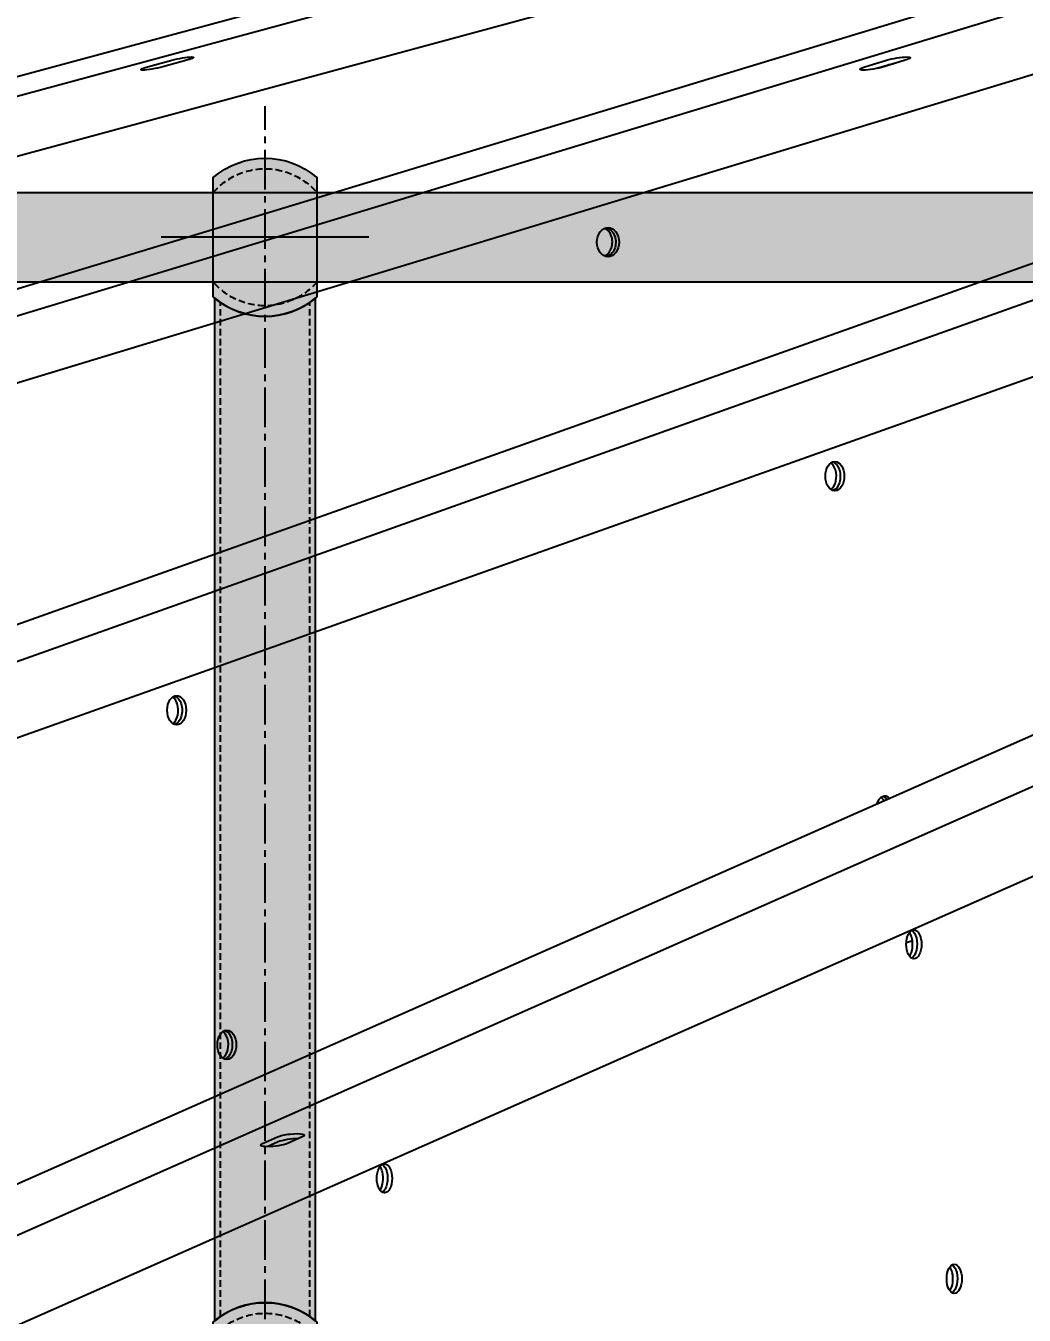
# Model space of a CAD drawing. Header units: millimetres. Extents: x -272986 to 200319, y -34579 to 49604.
# Drawn here: x 4662 to 5142, y 14277 to 14897 of the extents above; entities that cross this region are included whole.
import ezdxf
from ezdxf import colors
from ezdxf.entities.mleader import LeaderData, LeaderLine
from ezdxf.math import Vec2, Vec3

# ---------------------------------------------------------------- set-up
doc = ezdxf.new("R2010")
doc.units = ezdxf.units.MM
doc.linetypes.add('CENTER2', pattern=[28.575000000000003, 19.05, -3.175, 3.175, -3.175])
doc.linetypes.add('HIDDEN2', pattern=[4.762499999999999, 3.175, -1.5875])
doc.layers.get('Defpoints').update_dxf_attribs({"color": 9})
for name, color, linetype in [('X 0001 M', 7, 'Continuous'), ('X 1001 M', 8, 'HIDDEN2'), ('X 2001 M', 1, 'CENTER2'), ('X 3001 D', 5, 'Continuous'), ('X 4001 T', 7, 'Continuous'), ('X 5001 H', 8, 'Continuous')]:
    doc.layers.add(name, color=color, linetype=linetype)
doc.layers.add('X 5999 H', color=7, linetype='Continuous', true_color=0xffffff)
doc.styles.add('BIT STD. 2.5', font='isocpeur.ttf', dxfattribs={"height": 2.5})
doc.styles.add('BIT STD. 3.0', font='isocpeur.ttf', dxfattribs={"height": 2.5})
doc.dimstyles.new('BIT STD. 3.0', dxfattribs={"dimtxt": 3, "dimasz": 3, "dimexe": 1, "dimexo": 0.75, "dimgap": 1, "dimtad": 1, "dimdec": 0, "dimdsep": 46, "dimtxsty": 'BIT STD. 3.0', "dimcen": 0, "dimadec": 0, "dimazin": 0, "dimtfac": 1, "dimtdec": 0, "dimtmove": 0, "dimatfit": 3, "dimfxl": 1, "dimtfill": 1, "dimlwd": -1, "dimlwe": -1, "dimarcsym": 0})

# ---------------------------------------------------------------- blocks, each defined once
blk = doc.blocks.new('A$C79477E6E')
at = {"extrusion": (0, 1, 0)}
for p, q in [((-998.8291954123815, 1807.19020800203), (-6648.18115023787, 277.5230384637161)), ((-6614.218743531343, 277.523038463698), (-964.8667887058509, 1807.190208002014)), ((-894.8935473711426, 1807.148346581194), (-5933.127855131861, 277.4811770428805)), ((-5890.913731990404, 277.4811770428623), (-852.6794242296855, 1807.148346581178)), ((-769.0347824326927, 1807.075177638051), (-5072.093393530562, 277.4080080997392)), ((-5022.667005766565, 277.408008099721), (-719.6083946686958, 1807.075177638037)), ((-624.4049511571393, 1806.93744092556), (-4086.33228155418, 277.2702713872477)), ((-4030.910670871162, 277.2702713872295), (-568.9833404741257, 1806.937440925545)), ((-670.1178786070923, 1787.748446359687), (-4973.176489705031, 258.0812768213491)), ((-514.0410862560493, 1787.748446359685), (-3975.968416653137, 258.0812768213491)), ((-903.6368669967414, 1759.226331429445), (-5847.928452554235, 258.0812768213491)), ((-1201.647423117913, 1714.014263448998), (-6578.6850087401, 258.0812768213491)), ((-3078.130285724834, 1232.036001698014), (-3066.499266994313, 1235.185316458828)), ((-3059.184287088294, 1235.185316458826), (-3070.815305818807, 1232.036001698014)), ((-2733.292708256642, 1232.036001698014), (-2722.919872917137, 1235.185316458828)), ((-2713.827600240515, 1235.185316458826), (-2724.20043558002, 1232.036001698014)), ((-2722.492237607908, 1232.749391296866), (-2727.498140893131, 1231.229540205879)), ((-2713.323949378755, 811.1540531129758), (-2710.424615006963, 812.1847192049063)), ((-3022.803611240695, 714.6485767070881), (-3015.676113795755, 717.7978914679043)), ((-3015.382272288189, 715.3619663059417), (-3020.559249390615, 713.0744971723452)), ((-3003.739151494799, 717.7978914679024), (-3010.866648939736, 714.6485767070881))]:
    blk.add_line(p, q, dxfattribs=at)
at = {"extrusion": (0, 0, -0.9999999999999999)}
for centre, major_axis, ratio, start_param, end_param in [((-3062.841777041311, 1235.18531645891), (6.868197010918555, 1.351987359083219), 0.117536603025977, -2.109076870848371, 1.032515782741422), ((-3074.472795771795, 1232.036001697898), (-6.868197010928617, -1.351987359085081), 0.1175366030260047, -2.109076870848222, 1.032515782741571), ((-2692.428839385266, 649.5771100984257), (4.440892098500626e-16, 7.000000000000027), 0.5224985647159753, 1.11701072127638, 2.845900445095165)]:
    blk.add_ellipse(centre, major_axis=major_axis, ratio=ratio, start_param=start_param, end_param=end_param, dxfattribs=at)
at = {"extrusion": (0, 0, -1)}
for centre, major_axis, ratio, start_param, end_param in [((-2718.373736578829, 1235.18531645891), (6.894564237083176, 1.2103652261384), 0.1460940232134117, -2.264859855082192, 0.876732798507601), ((-2728.746571918306, 1232.036001697898), (-6.894564237093281, -1.210365226140025), 0.1460940232134365, -2.264859855082046, 0.8767327985077475), ((-2858.36569908867, 1147.774752303767), (5.53335155473178e-13, 6.999999999999429), 0.7604059656000474, 0.1531119480273349, 1.117010721276334), ((-2858.365699088659, 1147.774752303771), (-5.515587986337778e-13, -7.000000000000184), 0.7604059656000461, -2.024581932313479, -0.1531119480289125), ((-2858.36569908867, 1147.774752303767), (3.219646771412954e-15, 7.000000000000059), 0.7604059656000475, 1.117010721276398, 2.988480705558604), ((-2749.622172987267, 1035.299225131843), (4.702904732312163e-13, 6.999999999999167), 0.6494480483302051, 0.2106343580668968, 1.117010721276371), ((-2749.62217298726, 1035.299225131845), (-4.718447854656915e-13, -6.999999999999998), 0.6494480483302038, -2.02458193231354, -0.2106343580682164), ((-2749.622172987267, 1035.299225131841), (9.992007221626409e-16, 6.999999999999935), 0.6494480483302051, 1.117010721276372, 2.930958295520387), ((-3066.023541450337, 922.8236979599187), (1.998401444325282e-15, 6.99999999999983), 0.6494480483302036, 0.2106343580675669, 1.117010721276378), ((-3066.023541450337, 922.8236979599187), (-4.716227408607665e-13, -7.000000000000194), 0.6494480483302034, -2.024581932313481, -0.210634358067824), ((-3066.02354145034, 922.8236979599151), (9.992007221626409e-16, 7.000000000000202), 0.6494480483302049, 1.117010721276434, 2.930958295521214), ((-2725.516659157038, 874.5281644422794), (1.665334536937735e-15, 7.000000000000311), 0.6494480483302038, 0.2106343580678605, 0.7058793744485469), ((-2711.82237888455, 810.3481707879928), (0, 7.000000000000338), 0.5224985647159736, 0.2956922084940924, 1.117010721276381), ((-2711.82237888455, 810.3481707879928), (-3.796962744218035e-13, -7.000000000000112), 0.5224985647159734, -2.024581932313485, -0.2956922084942495), ((-2711.822378884557, 810.348170787991), (1.332267629550188e-15, 7.000000000000012), 0.5224985647159752, 1.117010721276384, 2.845900445094908), ((-3041.918027620122, 762.0526372703516), (4.725109192804666e-13, 7.00000000000048), 0.6494480483302051, 0.2106343580669741, 1.117010721276268), ((-3041.918027620119, 762.0526372703534), (-4.716227408607665e-13, -7.000000000000194), 0.6494480483302034, -2.024581932313481, -0.210634358067824), ((-3041.918027620122, 762.0526372703516), (1.221245327087672e-15, 6.999999999999976), 0.649448048330205, 1.117010721276362, 2.930958295521211), ((-3009.707632645273, 717.7978914678934), (6.949620002256805, 0.8383208361054632), 0.1918023039474031, -2.580179451098877, 0.561413202490916), ((-3016.83513009021, 714.648576707079), (-6.949620002252742, -0.8383208361049734), 0.1918023039474032, -2.580179451098589, 0.5614132024912042), ((-2966.375859060801, 697.8726436160669), (4.440892098500626e-16, 7.000000000000588), 0.5224985647159733, 0.2956922084939498, 1.117010721276387), ((-2966.375859060801, 697.8726436160669), (-3.785860513971784e-13, -7.000000000000207), 0.5224985647159736, -2.024581932313484, -0.2956922084940405), ((-2966.375859060809, 697.872643616065), (1.332267629550188e-15, 7.000000000000109), 0.5224985647159753, 1.117010721276429, 2.845900445095559), ((-2692.428839385258, 649.5771100984275), (8.881784197001252e-16, 7.000000000000176), 0.5224985647159734, 0.2956922084941011, 1.117010721276382), ((-2692.428839385258, 649.5771100984275), (-3.792521852119535e-13, -7.000000000000139), 0.5224985647159734, -2.024581932313485, -0.2956922084942504)]:
    blk.add_ellipse(centre, major_axis=major_axis, ratio=ratio, start_param=start_param, end_param=end_param, dxfattribs=at)
for centre, major_axis, ratio, start_param, end_param in [((-2717.946101269601, 1232.749391296944), (-6.894564237081818, -1.210365226138119), 0.1460940232134364, -1.414419467674271, -0.8767327985095134), ((-2856.742078967836, 1147.774752303771), (6.66133814775094e-15, 7.000000000000108), 0.760405965600047, -1.117010721276398, 5.166174585903189), ((-2859.98931920949, 1147.774752303769), (5.329070518200752e-15, 6.999999999998388), 0.7604059656000474, -1.117010721276495, -0.3099686873815664), ((-2859.989319209493, 1147.774752303767), (-2.220446049250313e-15, -7.000000000000085), 0.7604059656000473, 0.3099686873837574, 2.024581932313371), ((-2747.721158073262, 1035.299225131845), (7.105427357601002e-15, 7.000000000000107), 0.6494480483302045, -1.117010721276411, 5.166174585903176), ((-2751.523187901261, 1035.299225131843), (1.332267629550188e-15, 6.999999999999128), 0.6494480483302051, -1.117010721276482, -0.4314193903979998), ((-2751.523187901261, 1035.299225131841), (-4.689582056016661e-13, 7.000000000000143), 0.649448048330205, -2.710173263190757, -1.11701072127656), ((-3064.122526536339, 922.8236979599187), (7.105427357601002e-15, 7.000000000000107), 0.6494480483302045, -1.117010721276394, 5.166174585903192), ((-3067.924556364338, 922.8236979599151), (1.77635683940025e-15, 7.00000000000048), 0.6494480483302052, -1.11701072127635, -0.4314193903975568), ((-3067.924556364338, 922.8236979599151), (-4.674038933671909e-13, 7.000000000000097), 0.6494480483302051, -2.710173263191292, -1.117010721276579), ((-2723.61564424304, 874.5281644422794), (-4.68070027181966e-13, 7.000000000000107), 0.6494480483302036, -0.5599233749771795, 1.118827834428403), ((-2727.417674071039, 874.5281644422812), (4.440892098500626e-16, 6.999999999995829), 0.6494480483302051, -0.8388100752662133, -0.4314193903978581), ((-2709.690778473672, 810.3481707879928), (5.995204332975846e-15, 7.000000000000108), 0.5224985647159742, -1.117010721276404, 5.166174585903183), ((-2713.953979295438, 810.348170787991), (1.998401444325282e-15, 7.000000000000207), 0.5224985647159752, -1.117010721276404, -0.622175250448072), ((-2713.953979295438, 810.348170787991), (-3.772537837676283e-13, 7.000000000000027), 0.5224985647159753, -2.519417403141242, -1.117010721276633), ((-3040.017012706121, 762.0526372703534), (7.105427357601002e-15, 7.000000000000107), 0.6494480483302045, -1.117010721276394, 5.166174585903192), ((-3043.81904253412, 762.0526372703516), (2.220446049250313e-16, 6.999999999999601), 0.6494480483302052, -1.117010721276394, -0.4314193903977204), ((-3043.81904253412, 762.0526372703516), (-4.691802502065912e-13, 7.000000000000161), 0.6494480483302053, -2.710173263191411, -1.117010721276575), ((-3009.413791137707, 715.3619663059308), (-6.949620002256619, -0.8383208361057557), 0.1918023039473809, -2.159301536123143, -0.5614132024938028), ((-2964.24425864992, 697.8726436160669), (5.995204332975846e-15, 7.000000000000108), 0.5224985647159742, -1.117010721276404, 5.166174585903183), ((-2968.507459471686, 697.872643616065), (6.661338147750939e-16, 7.000000000000659), 0.5224985647159752, -1.11701072127636, -0.6221752504475824), ((-2968.507459471686, 697.872643616065), (-3.768096945577782e-13, 7.000000000000206), 0.5224985647159752, -2.519417403141873, -1.117010721276666), ((-2690.297238974377, 649.5771100984275), (5.995204332975846e-15, 7.000000000000108), 0.5224985647159742, -1.117010721276404, 5.166174585903183), ((-2694.560439796143, 649.5771100984257), (1.110223024625157e-15, 6.999999999999838), 0.5224985647159751, -1.117010721276378, -0.6221752504481002), ((-2694.560439796143, 649.5771100984257), (-3.785860513971784e-13, 7.000000000000064), 0.5224985647159752, -2.51941740314154, -1.11701072127667)]:
    blk.add_ellipse(centre, major_axis=major_axis, ratio=ratio, start_param=start_param, end_param=end_param)
blk = doc.blocks.new('*D706')
at = {"layer": 'Defpoints', "color": 0, "transparency": 16777216}
for p in [(15596.99999999999, 17732.44809638601), (-1.091393642127514e-10, 13630), (15596.99999999999, 13630)]:
    blk.add_point(p, dxfattribs=at)
at = {"layer": 'X 3001 D', "color": 0, "transparency": 16777216}
for p, q in [((-1.091366087574533e-10, 13675), (-1.088844877758586e-10, 17792.44809638601)), ((15596.99999999999, 13675), (15596.99999999999, 17792.44809638601)), ((179.9999999998911, 17732.44809638601), (15416.99999999999, 17732.44809638601))]:
    blk.add_line(p, q, dxfattribs=at)
for points in [[(179.9999999998911, 17762.44809638601), (179.9999999998911, 17702.44809638601), (-1.08888161716256e-10, 17732.44809638601)], [(15416.99999999999, 17762.44809638601), (15416.99999999999, 17702.44809638601), (15596.99999999999, 17732.44809638601)]]:
    blk.add_solid(points, dxfattribs=at)
at = {"layer": 'X 3001 D', "color": 0, "transparency": 16777216, "insert": (7798.499999999942, 17882.44809638601), "char_height": 150, "attachment_point": 5, "style": 'BIT STD. 3.0', "bg_fill": 3, "box_fill_scale": 1.1, "bg_fill_color": 256, "bg_fill_true_color": 13158600, "bg_fill_transparency": 0}
blk.add_mtext('INTERNAL TANK DIAMETER - %%C15597mm (20 PLATES ROUND)', dxfattribs=at)
blk = doc.blocks.new('Heavy Duty - HR Std - front elev')
at = {"layer": 'X 5999 H', "ltscale": 10, "true_color": 0xc7c8ca}
h = blk.add_hatch(color=9, dxfattribs=at)
edge = h.paths.add_edge_path()
edge.add_arc((50.00000000000091, 545.0000000000038), 37.99999999999599, 50.540968735997524, 129.4590312640024, ccw=False)
edge.add_line((74.14999999999964, 574.3390098674099), (74.14999999999964, 1065.660990132583))
edge.add_arc((50.00000000000221, 1094.999999999992), 37.99999999999788, 230.5409687359938, 309.4590312639976, ccw=False)
edge.add_line((25.85000000000036, 1065.660990132586), (25.85000000000218, 574.3390098674099))
edge = h.paths.add_edge_path()
edge.add_line((74.93338984173715, 1066.323771674084), (74.93338984173715, 1123.676228325916))
edge.add_arc((50.00000000000091, 1095.000000000001), 37.99999999999988, 48.99371303907665, 131.0062869609233)
edge.add_line((25.06661015826467, 1123.676228325916), (25.06661015826467, 1066.323771674084))
edge.add_arc((50.00000000000091, 1094.999999999999), 37.99999999999988, 228.9937130390767, 311.0062869609233)
edge = h.paths.add_edge_path()
edge.add_arc((50, 544.9999999999958), 37.99999999999621, 230.540968735996, 309.459031264004, ccw=False)
edge.add_line((25.85000000000036, 515.6609901325901), (25.85000000000036, -25))
edge.add_line((25.85000000000036, -25), (-25, -25))
edge.add_line((-25, -25), (-25, 40))
edge.add_line((-25, 40), (25.85000000000036, 40))
edge.add_line((25.85000000000036, 40), (25.85000000000036, -25))
edge.add_line((25.85000000000036, -25), (74.14999999999964, -25))
edge.add_line((74.14999999999964, -25), (125, -25))
edge.add_line((125, -25), (125, 40))
edge.add_line((125, 40), (74.14999999999964, 40))
edge.add_line((74.14999999999964, 40), (74.14999999999964, -25))
edge.add_line((74.14999999999964, -25), (74.14999999999964, 515.6609901325901))
edge = h.paths.add_edge_path()
edge.add_line((74.93338984173715, 516.3237716740841), (74.93338984173715, 573.6762283259159))
edge.add_arc((50.00000000000091, 545.0000000000013), 37.99999999999979, 48.99371303907655, 131.0062869609235)
edge.add_line((25.06661015826467, 573.6762283259159), (25.06661015826467, 516.3237716740841))
edge.add_arc((50.00000000000091, 544.9999999999987), 37.99999999999979, 228.9937130390765, 311.0062869609234)
edge = h.paths.add_edge_path(flags=16)
edge.add_arc((100, 0), 9, 0, 360)
edge = h.paths.add_edge_path(flags=16)
edge.add_arc((0, 0), 9, 0, 360)
at = {"layer": 'X 0001 M'}
for points in [[(74.93338984173715, 1066.323771674084), (74.93338984173715, 1123.676228325916, 0.3739472142884485), (25.06661015826467, 1123.676228325916), (25.06661015826467, 1066.323771674084, 0.3739472142884484)], [(25.85000000000218, 574.3390098674099, -0.3586331317842767), (74.14999999999964, 574.3390098674099), (74.14999999999964, 1065.660990132583, -0.3586331317842717), (25.85000000000036, 1065.660990132586)], [(74.93338984173715, 516.3237716740841), (74.93338984173715, 573.6762283259159, 0.3739472142884485), (25.06661015826467, 573.6762283259159), (25.06661015826467, 516.3237716740841, 0.3739472142884484)]]:
    blk.add_lwpolyline(points, format="xyb", close=True, dxfattribs=at)
at = {"layer": 'X 0001 M', "ltscale": 10}
blk.add_lwpolyline([(74.14999999999964, 515.6609901325901, -0.3586331317842913), (25.85000000000036, 515.6609901325901), (25.85000000000036, -25), (-25, -25), (-25, 40), (25.85000000000036, 40), (25.85000000000036, -25), (74.14999999999964, -25), (125, -25), (125, 40), (74.14999999999964, 40), (74.14999999999964, -25)], format="xyb", close=True, dxfattribs=at)
for centre in [(0, 0), (100, 0)]:
    blk.add_circle(centre, 9, dxfattribs=at)
at = {"layer": 'X 1001 M'}
for p, q in [((28.50000000000182, 576.332890067788), (28.50000000000182, 1063.667109932212)), ((71.49999999999818, 576.332890067788), (71.49999999999818, 1063.667109932212)), ((28.5, -25), (28.5, 513.667109932212)), ((71.5, -25), (71.5, 513.667109932212))]:
    blk.add_line(p, q, dxfattribs=at)
blk.add_lwpolyline([(74.14999999999964, 40), (25.85000000000036, 40)], dxfattribs=at)
for centre, start, end in [((50.00000000000182, 1095), 40.77111638008072, 139.2288836199193), ((50.00000000000182, 1095), 220.7711163800807, 319.2288836199193), ((50.00000000000182, 545), 40.77111638008072, 139.2288836199193), ((50.00000000000182, 545), 220.7711163800807, 319.2288836199193)]:
    blk.add_arc(centre, 32.923, start, end, dxfattribs=at)
at = {"layer": 'X 2001 M'}
blk.add_line((50, -25), (50.00000000000182, 1158), dxfattribs=at)
at = {"layer": 'X 2001 M', "ltscale": 10}
for p, q in [((0.0666101582646661, 1095), (99.93338984173715, 1095)), ((0.0666101582646661, 545), (99.93338984173715, 545)), ((1.818989403545856e-12, 17), (1.818989403545856e-12, -17)), ((99.99999999999818, 17), (99.99999999999818, -17)), ((-17, 0), (17, 0)), ((117, 0), (83, 0))]:
    blk.add_line(p, q, dxfattribs=at)

msp = doc.modelspace()

# ---------------------------------------------------------------- hatches: boundary and pattern name
at = {"layer": 'X 5999 H', "true_color": 0xc7c8ca}
h = msp.add_hatch(color=9, dxfattribs=at)
h.dxf.hatch_style = 1
edge = h.paths.add_edge_path()
edge.add_line((129.7083314060146, 14816.62214799581), (15668.49627921, 14816.62214799581))
edge.add_arc((15668.49627921, 14795.12214799581), 21.5, -90, 90, ccw=False)
edge.add_line((15668.49627921, 14773.62214799581), (129.7083314060146, 14773.62214799581))
edge.add_arc((129.7083314060146, 14795.12214799581), 21.5, 90, 270, ccw=False)

# ---------------------------------------------------------------- linework, layer by layer
msp.add_lwpolyline([(129.7083314060146, 14816.62214799581), (15668.49627921, 14816.62214799581, -0.9999999999999999), (15668.49627921, 14773.62214799581), (129.7083314060146, 14773.62214799581, -0.9999999999999999)], format="xyb", close=True)

# ---------------------------------------------------------------- block references
at = {"layer": 'X 5001 H', "color": 252}
msp.add_blockref('A$C79477E6E', (7798.499999999898, 13645), dxfattribs=at)

# ---------------------------------------------------------------- next in the draw order: dimensions: what is measured, and where the dimension line sits
at = {"layer": 'X 3001 D'}
dim = msp.add_linear_dim(base=(15596.99999999999, 17732.44809638601), p1=(-1.091393642127514e-10, 13630), p2=(15596.99999999999, 13630), text='INTERNAL TANK DIAMETER - %%C<>mm (20 PLATES ROUND)', dimstyle='BIT STD. 3.0', dxfattribs=at)
dim.commit()
dim.dimension.update_dxf_attribs({"geometry": '*D706', "text_midpoint": (7798.499999999942, 17882.44809638601)})

# ---------------------------------------------------------------- next in the draw order: leaders
at = {"layer": 'X 4001 T'}
ml = msp.add_multileader_mtext('Standard', dxfattribs=at)
ml.set_content('\\pxsm1.15;PERIMETER 2 TIER HANDRAILING TO THE FULL CIRCUMFERENCE OF THE ROOF.\\P(GALV.^I- REFER TO NOTES COLUMN)', color=256, style='BIT STD. 2.5')
ml.set_leader_properties(color=150)
ml.build(insert=Vec2(0, 0))
ml.multileader.update_dxf_attribs({"text_left_attachment_type": 2, "text_right_attachment_type": 2, "dogleg_length": 3, "arrow_head_size": 150, "scale": 60})
ctx = ml.context
ctx.base_point, ctx.scale, ctx.char_height, ctx.arrow_head_size, ctx.landing_gap_size, ctx.plane_origin = Vec3(9707.84575283472, 16572.62908057254), 60, 150, 150, 60, Vec3(14632.82418822104, 17242.74119747708)
ctx.left_attachment, ctx.right_attachment, ctx.text_align_type = 2, 2, 2
notes = []
notes.append((ctx, [(0, (1, 1, 0), (13667.84575283472, 16572.62908057254), (-1, 0), 180, [(0, [(14646.9754121014, 14800.39939443491)], 0, [])])]))
ctx.mtext.insert, ctx.mtext.width, ctx.mtext.defined_height, ctx.mtext.alignment, ctx.mtext.flow_direction = Vec3(13427.84575283472, 16967.62908057254), 3866.662103078794, 1362.970936081278, 3, 5
ctx.mtext.has_bg_fill, ctx.mtext.bg_color, ctx.mtext.bg_scale_factor, ctx.mtext.bg_transparency, ctx.mtext.use_window_bg_color = 1, -1073741824, 1.25, 0, 1
for ctx, leaders in notes:
    for number, flags, end, landing, length, lines in leaders:
        leader = LeaderData()
        leader.index, (leader.has_last_leader_line, leader.has_dogleg_vector, leader.attachment_direction) = number, flags
        leader.last_leader_point, leader.dogleg_vector, leader.dogleg_length = Vec3(end), Vec3(landing), length
        for number, points, colour, breaks in lines:
            line = LeaderLine()
            line.index, line.vertices, line.color, line.breaks = number, Vec3.list(points), colors.encode_raw_color(colour), breaks
            leader.lines.append(line)
        ctx.leaders.append(leader)

# ---------------------------------------------------------------- next in the draw order: block references
at = {"layer": 'X 0001 M', "xscale": -1}
msp.add_blockref('Heavy Duty - HR Std - front elev', (4826.875097574521, 13700.12214799581), dxfattribs=at)

doc.saveas('drawing.dxf')
